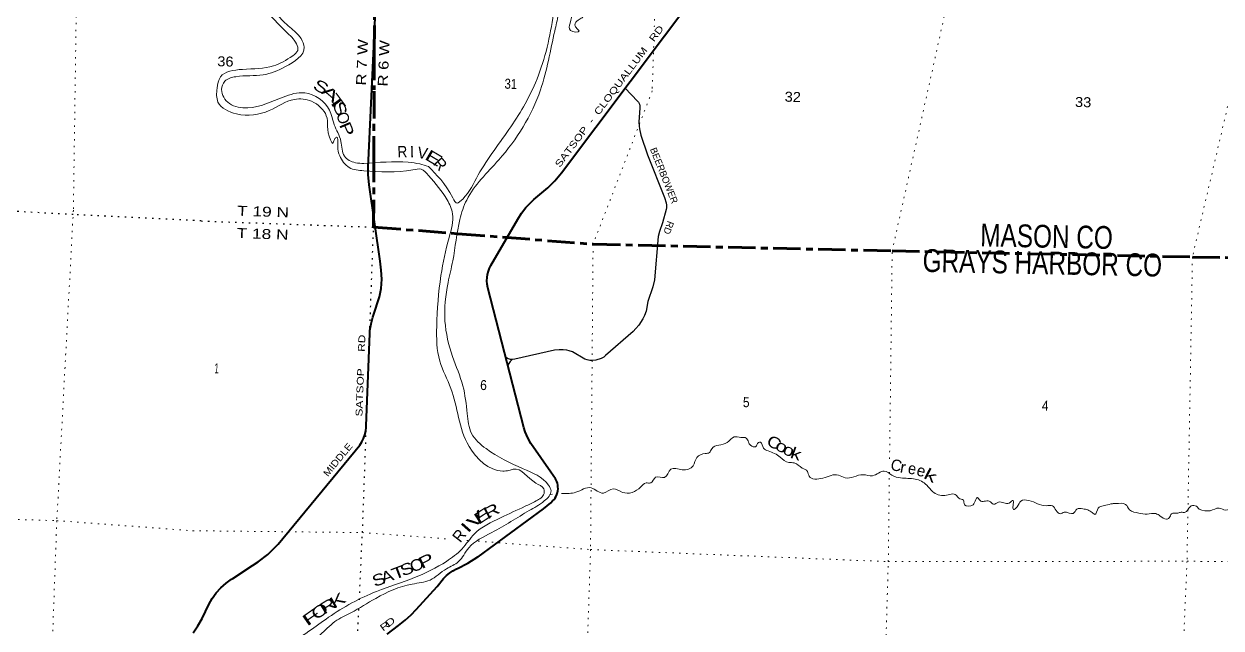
# Model space of a CAD drawing. Header units: feet. Extents: x -751810 to -497223, y -177792 to 12311.
# Drawn here: x -628822 to -607782, y -151461 to -140855 of the extents above; entities that cross this region are included whole.
import ezdxf
from ezdxf.enums import TextEntityAlignment as Align

# ---------------------------------------------------------------- set-up
doc = ezdxf.new("R2010")
doc.units = ezdxf.units.FT
doc.header["$LTSCALE"] = 80
doc.linetypes.add('DOTTED', pattern=[1.5, 0.3, -1.2])
doc.linetypes.add('LONG_DASH_SHORT_DASH', pattern=[9.9, 6, -1.2, 1.5, -1.2])
for name, color, linetype, lineweight in [('11', 7, 'LONG_DASH_SHORT_DASH', 60), ('26', 7, 'Continuous', 40), ('29', 7, 'Continuous', 25), ('39', 7, 'Continuous', 13), ('6', 7, 'DOTTED', 25), ('7', 7, 'DOTTED', 13)]:
    doc.layers.add(name, color=color, linetype=linetype, lineweight=lineweight)
for name, color, linetype in [('12', 7, 'Continuous'), ('27', 7, 'Continuous'), ('30', 7, 'Continuous'), ('41', 7, 'Continuous')]:
    doc.layers.add(name, color=color, linetype=linetype)

msp = doc.modelspace()

# ---------------------------------------------------------------- linework, layer by layer
at = {"layer": '11'}
for p, q in [((-622664.32, -141360.46), (-622666.96, -142012.05)), ((-622672.21, -143307.25), (-622666.96, -142012.05)), ((-622676.24, -144422.11), (-621201.12, -144536.95))]:
    msp.add_line(p, q, dxfattribs=at)
for points in [[(-622664.32, -141360.46), (-622655.34, -139147.24), (-622499.92, -133827.63), (-622378.89, -128983.93)], [(-622676.77, -144423.08), (-622676.73, -144422.07), (-622672.21, -143307.25)], [(-621201.12, -144536.95), (-618818.83, -144722.43), (-613561.75, -144840.46), (-608284.24, -144946.95), (-603016.44, -145041.08), (-597736.68, -145139.57), (-594429.94, -145193.18)]]:
    msp.add_lwpolyline(points, dxfattribs=at)
at = {"layer": '26'}
for points in [[(-622434.98, -151565.73), (-622239.52, -151417.89), (-622120.3, -151321.64), (-622015.6, -151231.38), (-621925.91, -151136.55), (-621560.36, -150728.72), (-621445.93, -150593.25), (-621396.09, -150541.34), (-621341.1, -150494.93), (-621281.55, -150454.53), (-621218.11, -150420.57), (-621202.58, -150413.51), (-621017.09, -150321.97), (-620842.19, -150211.54), (-620840.19, -150210.13), (-619688.53, -149368.29), (-619562.66, -149261.04), (-619529.46, -149227.93), (-619504.48, -149203.02), (-619486.62, -149178), (-619484.99, -149175.71), (-619468.48, -149146.53), (-619455.11, -149115.8), (-619445.03, -149083.83), (-619438.34, -149050.98), (-619435.12, -149017.62), (-619435.41, -148984.1), (-619439.2, -148950.8), (-619446.45, -148918.07), (-619457.09, -148886.28), (-619470.98, -148855.78), (-619477.79, -148843.38), (-619560.65, -148724.26), (-619912.17, -148218.89), (-619966.62, -148120.8), (-620010.52, -148017.56), (-620035.07, -147941.53), (-620666.91, -145489.24), (-620680.92, -145421.61), (-620684.1, -145364.97), (-620681.35, -145308.31), (-620672.68, -145252.26), (-620658.21, -145197.41), (-620638.08, -145144.38), (-620614.38, -145097.02), (-620141.84, -144280.85), (-620075.62, -144175.17), (-619998.72, -144076.99), (-619911.97, -143987.38), (-619883.38, -143961.64), (-619858.97, -143939.05), (-619616.38, -143731.75), (-619488.74, -143607.66), (-619374.78, -143470.91), (-619374.63, -143470.72), (-616961.62, -140253.5)], [(-625849.83, -151543.16), (-625763.28, -151421.04), (-625689.98, -151290.55), (-625574.28, -151047.55), (-625513.22, -150942.72), (-625441.53, -150844.85), (-625360.01, -150755), (-625269.54, -150674.18), (-625171.12, -150603.25), (-625152.34, -150591.41), (-624804.81, -150360.08), (-624703.11, -150295.71), (-624537.46, -150169.2), (-624385.94, -150026.08), (-624351.31, -149988.81), (-622918.71, -148252.53), (-622883.06, -148194.2), (-622853.7, -148132.46), (-622830.95, -148067.99), (-622815.07, -148001.5), (-622806.23, -147933.72), (-622804.91, -147912.15), (-622744.02, -146289.29), (-622740.59, -146237.85), (-622721.72, -146120.12), (-622690.65, -146005.02), (-622677.42, -145966.85), (-622570.29, -145646.03), (-622544.86, -145496.81), (-622534.14, -145336.92), (-622540.19, -145176.77), (-622562.94, -145018.14), (-622756.53, -143677.32), (-622771.83, -143497.56), (-622771.12, -143366.82), (-622645.18, -140625.59)]]:
    msp.add_lwpolyline(points, dxfattribs=at)
at = {"layer": '29'}
for points in [[(-618257.1, -141982.84), (-618037.53, -142208.08), (-618021.33, -142230.78), (-618004.04, -142263.2), (-617997.56, -142291.3), (-617994.31, -142329.13), (-618011.6, -142579.89), (-618008.36, -142650.15), (-618001.88, -142695.55), (-617977.03, -142804.72), (-617864.67, -143150.59), (-617562.16, -143902.88), (-617534.07, -143993.68), (-617527.59, -144036.91), (-617527.59, -144084.47), (-617531.91, -144114.74), (-617596.73, -144343.88), (-617652.91, -144497.37), (-617674.52, -144585.99), (-617741.5, -145346.93), (-617769.59, -145467.98), (-617856.02, -145727.39), (-617888.44, -145900.33), (-617915.45, -145972.75), (-617942.46, -146030.03), (-618017, -146145.69), (-618064.54, -146201.9), (-618115.32, -146254.85), (-618599.32, -146678.55), (-618631.74, -146702.34), (-618677.11, -146726.12), (-618772.18, -146756.38), (-618828.36, -146762.87), (-618878.06, -146762.87), (-618923.44, -146754.22), (-618962.33, -146739.08), (-619182.73, -146609.38), (-619238.91, -146592.09), (-619281.05, -146582.36), (-619343.71, -146573.72), (-619415.01, -146573.72), (-619498.2, -146583.44), (-620192.33, -146740.71), (-620241.6, -146747.89)], [(-620241.6, -146747.89), (-620269.31, -146746.92), (-620288.49, -146742.87), (-620307.67, -146736.11), (-620319.82, -146729.9), (-620353.98, -146703.76)], [(-620241.6, -146747.89), (-620275.52, -146778.54), (-620290.38, -146797.18), (-620300.37, -146815.29), (-620315.17, -146854.41)]]:
    msp.add_lwpolyline(points, dxfattribs=at)
at = {"layer": '39'}
msp.add_line((-619584.37, -149121.55), (-619531.13, -149113.09), dxfattribs=at)
for points in [[(-622844.89, -143303.5), (-622995, -143291.2), (-623188.93, -143177.22), (-623249.98, -142915.65), (-623306.05, -142763.02), (-623366.58, -142626.4), (-623453.82, -142366.15), (-623885.89, -142064.46), (-624266.17, -142138.95), (-624887.03, -142327.93), (-625210.75, -142250.78), (-625346.68, -142005.35), (-625290.35, -141861.77), (-625096.96, -141780.28), (-624617.3, -141748.74), (-624224.94, -141602.03), (-623895.61, -141264.22), (-623951.67, -141111.6), (-624147.2, -140910.93), (-624371.25, -140688.43), (-624505.64, -140494.33), (-624969.03, -140018.51), (-625042.96, -139857.35), (-625074.94, -139491.77), (-625306.25, -139132.97), (-625482.03, -138658.78), (-625295.79, -138258.72), (-625280.49, -137785.59), (-625465.94, -137369.57), (-625513, -137300.8)], [(-625551.2, -138830.51), (-625437.25, -139141.57), (-625280.93, -139377.47), (-625159.24, -139628.56), (-625133.13, -139844.87), (-625154.87, -139902.73), (-625045.16, -140078.95), (-624594.62, -140582.63), (-624213.84, -140991.77), (-624032.72, -141204.15), (-624009.81, -141319.62), (-624096.9, -141412), (-624437.84, -141590.31), (-624982.72, -141652.35), (-625366.65, -141785.18), (-625426.58, -141985.08), (-625411.2, -142225.29), (-625087.13, -142433.42), (-624510.15, -142374.25), (-624066.12, -142178.54), (-623767.35, -142212.7), (-623506.9, -142465.48), (-623434.35, -142890.58), (-623391.82, -142952.16), (-623363.71, -142882.39), (-623328.47, -142845.04), (-623304.4, -142990.77), (-623271.29, -143173), (-623103.96, -143374.94), (-622848.45, -143432.43)], [(-616940.82, -138815.78), (-617082.86, -138850.53), (-617541.7, -138928.97), (-617862.41, -139174.31), (-618032.46, -139427.7), (-618210.94, -139479.36), (-618450.48, -139485.07), (-618771.47, -139597.41), (-618980.6, -139809.46), (-619098.25, -140130.74), (-619067.83, -140480.16), (-619080.67, -140651.09), (-619152.13, -140616.95), (-619147.01, -140506.26), (-619215.9, -140452.03), (-619353.92, -140424.17), (-619425.8, -140476.66), (-619524.06, -140752.11), (-619831.56, -141888.46), (-620297.14, -142708.26), (-620870.27, -143561.46), (-621159.48, -143974.89), (-621202.43, -143999.94), (-621284.37, -143909.09), (-621712.68, -143356.71)], [(-616922.69, -138901.57), (-617140.13, -138955.8), (-617597.41, -139050.4), (-617827.75, -139229.64), (-617923.86, -139428.58), (-618219.65, -139646.38), (-618502.99, -139564.27), (-618729.06, -139663.02), (-618929.32, -139917.62), (-618965.55, -140204.81), (-618945.8, -140576.1), (-619012.92, -140745.59), (-619082.45, -140786.05), (-619137.2, -140873.26), (-619102.66, -140932.61), (-619065.71, -140977.93), (-619218.31, -140967.82), (-619220.84, -140842.81), (-619209.1, -140639.61), (-619282.71, -140538.91), (-619379.59, -140550.43), (-619431.62, -140684.05), (-619492.2, -140978.65), (-619744.55, -142013.7), (-620477.06, -143241.48), (-621039.98, -143945.84), (-621160.15, -144285.19), (-621285.26, -145015.33), (-621368.36, -145395.97), (-621421.53, -146071.61), (-621288.19, -146695.8), (-621107.51, -147210.43), (-621030.57, -147694.08)], [(-621712.68, -143356.71), (-621864.06, -143312.19), (-622067.43, -143283.7), (-622844.89, -143303.5)], [(-622848.45, -143432.43), (-621984.61, -143414.87), (-621837.53, -143406.7), (-621709.76, -143512.87), (-621383.94, -143944.72), (-621288.15, -144187.07), (-621350.16, -144604.55), (-621491.55, -145269.77), (-621567.02, -146166.47), (-621513.63, -146772.41), (-621315.97, -147255.25), (-620998.56, -148273.25), (-620407.23, -148706.13), (-620298.23, -148692.92), (-620221.17, -148670.79), (-619825.7, -148915.09), (-619683.8, -149019.62), (-619679.98, -149098.31), (-619820.45, -149229.57), (-620014.18, -149323.15), (-620444.31, -149525.27), (-620902.83, -149807.24), (-621123.54, -150073.38), (-621395.15, -150289.81), (-621954.35, -150575.14), (-622622.97, -150817.25), (-623468.56, -151272.27), (-623813.38, -151516.97), (-624774.34, -151997.12), (-625461.84, -152266.93), (-625682.86, -152615.69), (-625833.26, -153028.79), (-625778.66, -153376.83), (-625716.43, -153453.05), (-625671.55, -153502.61), (-625733.95, -153575.5), (-625860.58, -153715.19), (-625957.49, -153799.26), (-625967.88, -153805.5)], [(-621030.57, -147694.08), (-620953.98, -148046.74), (-620697.89, -148311.49), (-620049.97, -148663.27), (-619601.47, -148953.31), (-619558.01, -149053.2), (-619675.61, -149229.41), (-619941.9, -149399.63), (-620598.46, -149785.13), (-621004.26, -150052.38), (-621184.09, -150295.44), (-621394.81, -150420.8), (-621684, -150618.62), (-621999.78, -150688.79), (-622638.48, -150939.75), (-623074.04, -151192.11), (-623356.02, -151347.81), (-623618.09, -151582.63), (-624229.74, -151945.14), (-624981.77, -152291.83), (-625233.36, -152583.34), (-625400.4, -153159.22), (-625443.09, -153389.81), (-625509.5, -153462.6), (-625545.6, -153530.15), (-625726.55, -153813.47), (-625869.32, -153954.75), (-625973.35, -154012.96)], [(-619373.93, -149101.41), (-619364.22, -149100.69), (-619120.15, -149076.97), (-618852.44, -148999.48), (-618637.77, -149091.85), (-618464.65, -149015.87), (-618301.46, -149078.65), (-617983.05, -148986.39), (-617888.49, -148914.36), (-617805.96, -148912.53), (-617718.71, -148814.1), (-617561.87, -148816.27), (-617451.26, -148674.14), (-617250.3, -148681.51), (-617061.33, -148614.01), (-616992.76, -148464.71), (-616848.01, -148396.03), (-616775.14, -148379.84), (-616733.01, -148312.45), (-616462.44, -148204.81), (-616338.9, -148103.32), (-616220.52, -148114.53), (-616126.28, -148125.11), (-616088, -148194.64), (-616049.38, -148252.09), (-615961.55, -148276.6), (-615913.28, -148205.35), (-615878.94, -148200.22), (-615821.47, -148302.5), (-615742.31, -148348.94), (-615528.15, -148459.44), (-615379.94, -148554.07), (-615283.57, -148560.67), (-615141.27, -148651.11), (-615052.4, -148709.9), (-615020.6, -148795.38), (-614780.12, -148827.99), (-614507.06, -148774.82), (-614385.74, -148824.4), (-614236.37, -148806.22), (-614068.35, -148768.38), (-613907.93, -148786.77), (-613700.47, -148705.65), (-613567.71, -148777.71), (-613414.18, -148826.13), (-613155.21, -148845.13), (-612955.02, -148951.22), (-612849.64, -149066.87), (-612634.19, -149131.05), (-612434.96, -149128.31), (-612392.15, -149179.82), (-612310.64, -149214.24), (-612290.79, -149295.37), (-612139.97, -149297.38), (-612093.15, -149205.93), (-612063.94, -149168.43), (-612023.08, -149217.88), (-611854.57, -149234.46), (-611779.6, -149286.84), (-611692.09, -149250.88), (-611507.44, -149265.88), (-611433.72, -149219.49), (-611430.2, -149380.79), (-611366.53, -149334.12), (-611301.28, -149231.08), (-611160.17, -149220.74), (-610855, -149313.51), (-610744.39, -149314.44), (-610680.37, -149398.77), (-610607.53, -149455.12), (-610540.4, -149428.7), (-610377.98, -149447.13), (-610317.59, -149374.19), (-610212.78, -149366.91), (-610122.84, -149387.44), (-610045.69, -149433.83), (-609998.29, -149465.32), (-609938.84, -149354.06), (-609855.3, -149315.99), (-609804.7, -149305.25), (-609691.29, -149278.05), (-609628.86, -149275.68), (-609458.29, -149290.31), (-609390.53, -149384.81), (-609227.17, -149441.55), (-609080.83, -149459.56), (-608929.73, -149451.5), (-608850.52, -149495.93), (-608741.37, -149549.22), (-608694.52, -149528.3), (-608650.16, -149452.91), (-608539.2, -149441.76), (-608484.54, -149429.12), (-608410.1, -149429.09), (-608326.87, -149330.55), (-608235.85, -149312.83), (-608167.19, -149375.11)], [(-608167.19, -149375.11), (-607972.78, -149400.45), (-607814.63, -149356.31), (-607700.9, -149389.56), (-607588.88, -149340.16), (-607502.51, -149201.41), (-607395.43, -149113.59), (-607283.63, -149072.24), (-607232.45, -148968.82), (-607183.13, -148931.85), (-607142.88, -148930.91), (-606992.37, -148872.46), (-606804.39, -148768.66), (-606655.08, -148609.42), (-606559.85, -148513.22), (-606378.01, -148270.22)]]:
    msp.add_spline(points, degree=3, dxfattribs=at)
at = {"layer": '6'}
for points in [[(-625706.91, -144313.99), (-627955.38, -144201.26), (-633082.54, -143926.76), (-637824.59, -143706.78)], [(-625706.91, -144313.99), (-622676.73, -144422.07), (-622676.24, -144422.11)], [(-622926.52, -150963.76), (-622871.58, -149784.96), (-622676.77, -144423.18)], [(-623915, -174761.92), (-623829.06, -171058.48), (-623606.51, -165712.45), (-623382.04, -160441.03), (-623119.58, -155106.13), (-622933.36, -151110.53)]]:
    msp.add_lwpolyline(points, dxfattribs=at)
at = {"layer": '7'}
for p, q in [((-617681.97, -139089.09), (-617742.32, -140906.14)), ((-613607.73, -148491.32), (-613561.75, -144840.46)), ((-621036.85, -149921.5), (-621012, -149923.35))]:
    msp.add_line(p, q, dxfattribs=at)
for points in [[(-606748.09, -131375), (-606838.49, -134223.13), (-607038.21, -139616.12), (-608284.24, -144946.95)], [(-627510.1, -133592.22), (-627513.08, -133919.56), (-627879.27, -139035.48), (-627952.59, -144126.96), (-628243.59, -149575.37), (-628414.83, -154225.24)], [(-612366.14, -138751.71), (-612412.83, -139672.28), (-613561.75, -144840.46)], [(-617753.48, -141242), (-617779.71, -142031.84), (-618818.83, -144722.43)], [(-618818.83, -144722.43), (-618862.76, -150083.3), (-619041.78, -155384.15), (-619136.33, -160685.23), (-618729.91, -165983.55), (-618909.45, -171302.52), (-619011.34, -174895.75)], [(-608284.24, -144946.95), (-608379.92, -150288.3), (-608610.8, -155692.32), (-608688.94, -160863.09), (-608677.61, -166118.64), (-608708.33, -167851.82)], [(-613936.92, -173968.61), (-613883.15, -171257.23), (-613800.32, -166086.81), (-613753.66, -160915.42), (-613787.51, -155673.38), (-613630.45, -150295.38), (-613610.64, -148722.47)], [(-636259.91, -149570.92), (-633358.85, -149428.06), (-628243.59, -149575.37), (-625856.57, -149752.3)], [(-625856.57, -149752.3), (-622871.58, -149784.96), (-621328.68, -149899.78)], [(-620837.12, -149936.36), (-618862.76, -150083.3), (-613630.45, -150295.38), (-608379.92, -150288.3), (-603134.88, -150333.47), (-597820.48, -150344.22), (-594567.05, -150438.65)]]:
    msp.add_lwpolyline(points, dxfattribs=at)

# ---------------------------------------------------------------- texts
at = {"layer": '12', "width": 0.8}
for s, p in [('MASON CO', (-612016.62, -144759.43)), ('GRAYS HARBOR CO', (-613029.98, -145206.37))]:
    msp.add_text(s, height=400, rotation=358.844, dxfattribs=at).set_placement(p)
at = {"layer": '27'}
for s, rotation, width, p in [('SATSOP  -  CLOQUALLUM   RD', 53.129, 1.3, (-619404.6, -143385.68)), ('SATSOP     RD', 87.851, 1.3, (-622873.81, -147748.25)), ('MIDDLE', 50.474, 1.15, (-623480.29, -148811.28))]:
    msp.add_text(s, height=120, rotation=rotation, dxfattribs=dict(at, width=width)).set_placement(p)
for s, rotation, width, p in [('R', 36.791, 1.4, (-622444.64, -151476.18)), ('D', 38.48, 1.45, (-622347.09, -151400.02))]:
    msp.add_text(s, height=120, rotation=rotation, dxfattribs=dict(at, width=width)).set_placement(p, align=Align.CENTER)
at = {"layer": '30'}
for s, rotation, p in [('BEERBOWER', 291.906, (-617821.66, -143053.85)), ('RD', 249.896, (-617505.94, -144302.81))]:
    msp.add_text(s, height=120, rotation=rotation, dxfattribs=at).set_placement(p)
at = {"layer": '41'}
for s, rotation, width, p in [('S', 332.38, 1.45, (-623759.89, -141986.57)), ('A', 319.785, 1.75, (-623619.21, -142056.18)), ('T', 306.384, 1.9, (-623496.78, -142168.69)), ('S', 294.354, 1.4, (-623407, -142268.64)), ('P', 293.015, 1.4, (-623285.49, -142624.68)), ('R', 1.704, 0.9, (-622254.66, -143199.33)), ('E', 329.502, 1.65, (-621795.27, -143219.44)), ('C', 332.711, 1.25, (-615788.66, -148237.68)), ('o', 333.334, 1.35, (-615636.88, -148315.52)), ('o', 336.805, 1.25, (-615501.49, -148392.91)), ('k', 341.026, 1.35, (-615367.9, -148465.94)), ('r', 350.118, 1.05, (-613432.98, -148726.24)), ('e', 350.053, 0.95, (-613295.96, -148745.67)), ('k', 332.382, 1.6, (-613026.4, -148818.31)), ('V', 39.934, 1.75, (-620937.1, -149729.44)), ('E', 33.056, 1.7, (-620834.22, -149653.78)), ('R', 28.4, 1.4, (-620672.62, -149556.65)), ('I', 48.511, 1.7, (-621017.77, -149808.21)), ('P', 26.131, 1.5, (-621829.14, -150427.57)), ('T', 20.673, 1.45, (-622317.2, -150619.74)), ('S', 20.607, 1.3, (-622165.52, -150557.1)), ('O', 24.857, 1.15, (-621985.15, -150493.17)), ('S', 21.015, 1.3, (-622657.31, -150743.66)), ('A', 20.204, 1.2, (-622504.46, -150685.37)), ('K', 30.175, 1.5, (-623375.79, -151128.28)), ('O', 35.697, 1.4, (-623685.6, -151329.26)), ('R', 31.521, 1.5, (-623550.44, -151231.16)), ('F', 34.983, 1.95, (-623847.81, -151441.44))]:
    msp.add_text(s, height=200, rotation=rotation, dxfattribs=dict(at, width=width)).set_placement(p)
for s, rotation, p in [('O', 287.419, (-623335.28, -142436.38)), ('I', 1.704, (-622035.34, -143197.93)), ('V', 350.348, (-621919.79, -143203.02)), ('R', 312.238, (-621642.29, -143310.77)), ('C', 346.649, (-613605.53, -148678.13)), ('e', 346.295, (-613145.53, -148777.74)), ('R', 52.144, (-621151.91, -149975))]:
    msp.add_text(s, height=200, rotation=rotation, dxfattribs=at).set_placement(p)
at = {"layer": '6'}
for s, rotation, width, p in [('R 7 W', 87.37, 1.25, (-622811.44, -141939.1)), ('R 6 W', 87.37, 1.25, (-622430.89, -141956.87)), ('T 19 N', 357.958, 1.3, (-625078.02, -144220.25)), ('T 18 N', 357.958, 1.3, (-625085.89, -144611.64))]:
    msp.add_text(s, height=175, rotation=rotation, dxfattribs=dict(at, width=width)).set_placement(p)
at = {"layer": '7'}
for s, width, p in [('36', 1.1, (-625425.81, -141596.65)), ('31', 0.85, (-620376.79, -141990.56)), ('32', 1.1, (-615453.49, -142218.81)), ('33', 1.1, (-610350.3, -142310.6)), ('1', 0.45, (-625472.5, -146987.22)), ('6', 0.9, (-620804.94, -147280.84)), ('5', 0.9, (-616187.45, -147581.43)), ('4', 0.9, (-610932.81, -147642.97))]:
    msp.add_text(s, height=175, rotation=358.472, dxfattribs=dict(at, width=width)).set_placement(p)

doc.saveas('drawing.dxf')
